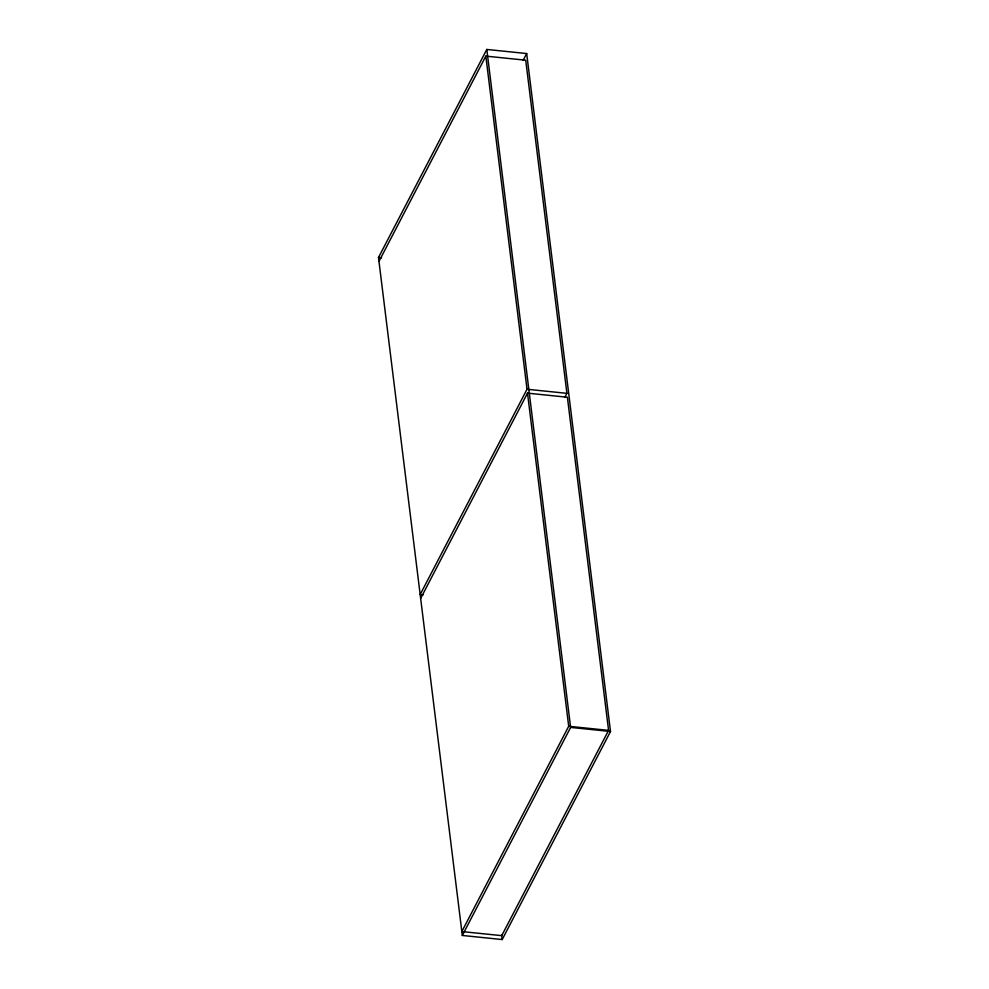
<?xml version="1.0" encoding="UTF-8"?>
<svg xmlns="http://www.w3.org/2000/svg" width="989" height="989" viewBox="0 0 989 989"><rect width="100%" height="100%" fill="white"/><g stroke="black" fill="none" stroke-linecap="round" stroke-linejoin="round"><path stroke-width="1.48" d="M378.49 257.511L486.798 49.45L526.68 53.542L610.51 731.489L502.202 939.55L462.32 935.458L378.49 257.511L381.556 257.82M378.972 261.405L485.834 56.126L525.715 60.205L566.907 393.338L564.768 397.442M523.119 60.378L526.68 53.542M485.834 56.126L527.026 389.258L420.164 594.537L423.23 594.846M420.646 598.432L527.508 393.152L567.389 397.244L608.581 730.376L501.72 935.656L461.838 931.564L568.7 726.285L527.508 393.152M462.32 935.458L570.628 727.409L486.798 49.45M527.026 389.258L566.907 393.338M568.7 726.285L608.581 730.376M570.628 727.409L610.51 731.489M501.633 934.964L502.202 939.55"/></g></svg>
